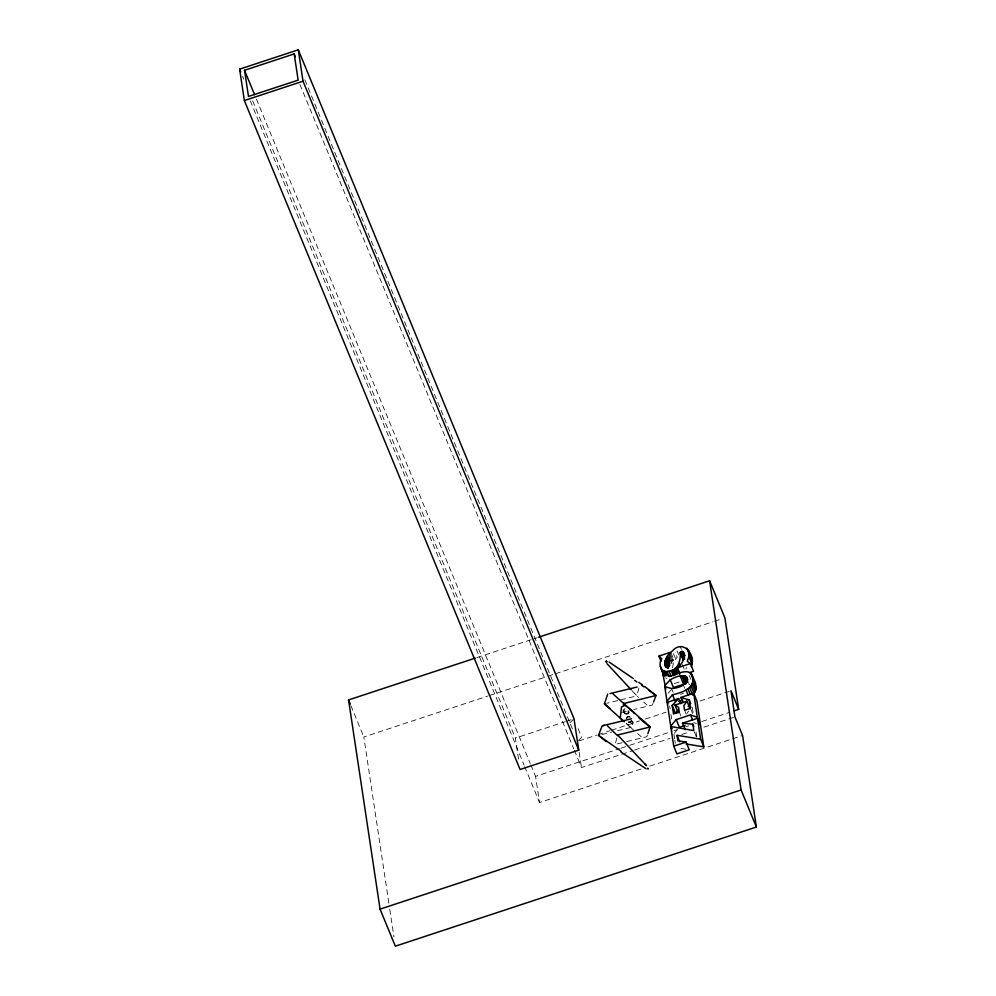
<?xml version="1.0" encoding="UTF-8"?>
<svg xmlns="http://www.w3.org/2000/svg" width="996" height="996" viewBox="0 0 996 996"><rect width="100%" height="100%" fill="white"/><g stroke="black" fill="none" stroke-linecap="round" stroke-linejoin="round"><path stroke-width="0.75" stroke-dasharray="4.98 3.74" d="M634.054 730.466L630.63 727.441L632.709 721.191M623.085 709.75L623.123 710.696A5.951 5.03 -18.8 0 0 623.87 712.514L625.637 714.082M626.31 718.427L627.592 716.199L629.933 716.809M672.561 667.731L673.508 661.693L677.23 657.248L675.114 652.119M623.446 709.712L623.496 711.281A6.038 5.104 -18.8 0 0 624.006 712.501L626.795 713.746L628.028 710.895M626.646 718.377L627.903 716.473L630.406 717.207M631.925 720.731L630.655 722.635L628.314 722.038M626.994 718.34L627.43 717.332M631.564 720.755L630.344 722.374L628.389 722.112M616.898 738.024L615.155 744.423L625.189 741.983M638.897 688.074L636.818 695.831L638.523 697.437M647.4 735.098L646.815 736.729L626.633 741.634M631.178 720.78L628.775 722.137M653.003 703.437L652.255 705.068L633.668 709.538M685.908 669.125L686.705 667.345M687.041 713.323L688.61 711.069M670.731 663.473L673.346 660.074L672.3 657.509M677.566 729.458L673.881 733.778L673.433 730.815M671.553 689.493L667.83 693.54L667.382 690.577M569.899 722.859L574.02 718.751M578.589 740.389L581.676 737.314L577.556 727.317M626.111 714.095L627.878 713.41L628.339 711.156A5.988 5.055 -18.9 0 0 628.277 710.833M627.605 717.145L629.733 716.796M627.53 713.771L629.559 711.978M624.978 708.368L623.807 711.542A6.038 5.104 -18.8 0 0 624.318 712.775L624.492 713.049M476.76 657.621L532.76 639.146M534.242 638.648L537.18 637.677M388.851 903.123L363.826 736.99L487.617 696.142M489.086 695.656L546.567 676.682M548.037 676.197L553.925 674.255M555.407 673.769L713.086 621.728M714.555 621.23L721.926 618.802M670.532 661.008L673.346 660.074M674.329 683.592L680.031 681.712M518.505 759.039L515.355 738.111L565.218 721.652M566.687 721.179L571.082 719.722M680.529 694.299L683.43 693.353M579.025 740.937L596.729 735.085M598.21 734.6L610.013 730.703M611.482 730.217L639.519 720.967M645.42 719.025L666.075 712.202M700.014 700.997L729.52 691.261M641.051 769.024L539.508 802.539L535.574 776.382L619.45 748.706M620.919 748.22L628.277 745.792M629.758 745.307L672.437 731.213M673.906 730.728L676.844 729.757M685.671 726.843L688.622 725.872M701.869 721.502L729.831 712.277M574.381 750.312L581.49 767.567L633.132 750.523M634.601 750.038L670.022 738.347M681.824 734.463L689.195 732.023M703.948 727.155L734.936 716.921M649.878 766.111L742.593 735.509M630.568 727.503L617.508 730.715M617.694 700.611L606.738 703.313M620.633 699.877L636.818 695.88L634.788 693.664M601.808 734.575L611.656 732.16M621.442 712.489L630.804 710.235M681.04 748.432L687.887 749.565M625.849 714.045L628.028 713.858L628.65 711.418A5.951 5.03 -18.9 0 0 628.488 710.783M693.677 722.598L696.403 723.557M631.439 721.179L633.269 722.075C633.693 725.636 627.58 726.694 626.297 723.196M688.473 683.617L689.805 684.613M665.577 677.89L666.897 678.625M625.015 713.559L624.293 713.012M641.349 736.816L635.996 732.16M647.014 705.043L643.727 702.118M624.517 713.223L625.139 713.746M626.297 723.532L629.074 726.034M628.837 725.81L630.169 727.018M630.132 726.968L630.891 727.69M631.974 690.639L634.826 693.702M680.368 646.89L681.426 649.454M689.282 675.537L690.863 679.384M677.081 650.923L678.674 654.77M682.21 664.469L684.327 669.611M673.433 653.563L675.549 658.705M670.993 652.716L674.155 660.41M683.754 685.883L684.812 688.46M670.868 655.281L673.508 661.693M669.847 655.654L673.022 663.348M670.059 658.941L672.711 665.353M690.987 709.65L692.581 713.497M694.337 731.886L696.453 737.015M684.576 710.31L686.157 714.157M672.101 689.805L673.159 692.369M679.309 712.04L680.89 715.9M304.851 79.805L569.314 721.428M570.496 724.291L573.435 731.425M299.921 84.461L573.783 748.88M256.383 99.052L530.233 763.446M530.831 764.878L535.574 776.382M242.588 76.356L243.771 79.232M252.673 100.808L515.355 738.111M250.245 100.758L524.095 765.152M524.693 766.584L539.508 802.539M350.903 705.641L363.826 736.99M692.357 707.546L693.204 713.223M696.017 731.911L696.789 737.015M669.698 705.99L670.146 708.928M670.98 714.505L671.653 718.95M673.956 734.226L674.641 738.758M674.865 740.277L675.313 743.29M579.174 752.192L581.49 767.567M389.772 909.286L393.943 936.975"/><path stroke-width="1.49" d="M606.726 662.004L606.726 661.556M648.01 768.8L647.612 768.19L648.11 768.9M606.564 661.468L606.639 662.103M606.402 662.128L606.303 661.157M606.415 661.531L606.427 661.369M606.128 661.693L606.116 661.257M623.347 704.994L623.807 703.375M623.11 720.544L620.309 718.166L621.479 706.886L625.351 705.38L634.166 712.688L634.128 713.559M691.423 666.536C696.192 654.708 682.982 638.884 672.375 650.998C666.498 654.198 673.084 667.569 665.776 667.009C662.913 661.954 666.971 656.177 670.183 652.38L658.929 656.103L661.045 661.232M689.531 672.611L693.527 671.292L690.353 663.597L687.302 661.307L688.846 656.526L688.535 650.625M684.787 655.455L683.156 651.894L681.936 651.409L680.168 652.442C680.915 660.36 678.251 670.171 669.051 671.167C661.394 673.819 657.684 664.158 661.742 658.73L658.929 656.103M668.03 703.798L666.971 701.234L672.512 694.76C680.778 692.917 694.461 689.033 692.805 677.803C691.037 666.075 675.749 674.616 669.735 676.359L662.863 673.981L665.814 689.108M690.975 685.796L694.15 693.502C698.594 687.389 694.2 679.982 691.585 674.192M617.52 735.708L607.485 725.847M647.898 733.641L650.077 726.993L617.669 735.011L646.466 765.7L644.711 763.783M653.563 702.018L656.028 695.482L644.661 686.431M602.157 725.847L598.471 735.359L606.191 741.584M690.166 708.803L686.991 701.109L683.866 705.629L684.576 710.31L690.465 708.368L689.182 699.852L680.803 697.486L682.92 702.616M607.685 694.162L604.423 703.898L624.318 721.764M671.765 728.649L670.706 726.084L676.222 719.61L690.502 714.891L697.337 717.294L700.512 724.988L696.889 700.923L693.714 693.228L680.803 697.486M664.656 685.846L670.246 679.77C692.419 667.32 692.755 687.315 671.565 688.522L664.755 686.543L666.971 701.234M686.991 701.109L674.977 705.068L678.6 707.372L679.309 712.04L673.495 713.97L672.213 705.442L678.65 698.57L680.766 703.699M678.139 710.198L675.388 713.148L672.213 705.442M679.658 674.417L677.019 667.992C681.525 664.581 685.572 658.767 683.729 652.89M239.625 69.16L298.29 49.8L574.02 718.751L578.751 750.137L520.074 769.497L244.356 100.546L239.625 69.16L240.808 72.036M294.181 53.909L298.153 80.141L248.477 96.45L244.53 70.293L294.181 53.909L295.364 56.784M244.356 100.546L303.021 81.186L298.29 49.8M734.239 710.82L738.659 709.364L731.002 690.776L734.936 716.921L742.593 735.509L756.375 827.029L395.337 946.2L380.061 909.136L348.563 699.939L475.291 658.107M538.662 637.191L709.6 580.768L724.876 617.831L738.659 709.364M677.019 667.992L690.353 663.597M683.244 675.761L686.418 683.455L673.421 687.477L670.246 679.77M678.65 698.57L667.146 702.367L670.706 726.084M678.525 701.508L682.795 700.101M685.148 729.632L682.509 723.221L697.486 718.278L700.649 725.972L703.798 746.863L686.12 743.962M685.111 725.424L679.397 727.304L676.222 719.61M673.744 746.178L686.082 742.095L689.257 749.801L676.907 753.872L673.744 746.178L670.781 726.532L693.814 730.603L692.855 724.217L682.509 723.221M380.061 909.136L741.099 789.977L709.6 580.768M623.894 703.487L656.028 695.482L648.521 690.141M605.12 703.724L604.522 703.873L609.876 708.368M599.169 735.222L598.471 735.359L620.956 751.096M609.975 693.59L637.116 687.016M604.435 725.287L602.866 725.673L631.489 718.788M686.082 742.095L677.878 740.738L677.056 735.297L700.624 739.169L703.798 746.863M688.161 706.363L690.95 707.148M646.118 768.8L621.018 752.08M639.121 718.116L650.039 726.943L641.76 719.498M609.079 662.016L633.394 678.612M638.797 682.335L642.233 684.725M634.601 680.318L636.954 681.986M641.685 685.323L643.964 686.929M613.1 694.038L645.719 723.046M631.103 689.693L606.975 663.647M689.991 655.829L691.71 658.319M693.739 680.666L695.507 683.493M687.825 649.23L691 656.924M688.958 652.305L692.133 660.012M686.817 648.135L688.41 651.982M689.083 654.347L692.257 662.041M688.846 656.526L692.021 664.22M741.099 789.977L756.375 827.029M683.156 651.894L684.75 655.742M682.397 651.434L684.513 656.563M681.936 651.409L684.588 657.821M690.564 672.972L693.216 679.384M681.438 651.521L684.601 659.215M692.93 679.919L696.104 687.614M680.617 651.907L683.343 660.136L680.168 652.442M692.668 681.961L695.843 689.655M692.021 683.928L695.196 691.622M686.63 676.919L687.688 679.484M686.045 676.309L687.626 680.156M685.298 675.911L687.95 682.335M689.606 687.501L692.78 695.196M684.377 675.736L687.016 682.148M678.961 663.685L680.019 666.249M687.962 688.933L690.079 694.075M681.924 675.998L685.099 683.692M677.081 666.872L679.72 673.284M680.393 676.421L683.567 684.128M686.07 690.104L688.174 695.233M689.182 699.852L690.763 703.699M675.462 668.391L677.579 673.52M674.541 669.051L676.645 674.18M673.52 669.636L675.637 674.765M667.557 655.779L669.673 660.908M672.425 670.146L674.541 675.276M690.502 714.891L692.618 720.021M666.573 657.41L669.735 665.104L668.976 666.673L665.801 658.979M671.242 670.582L673.358 675.711M692.855 724.217L693.901 726.781M665.241 660.497L668.416 668.192M669.051 671.167L671.155 676.309M664.905 661.967L667.544 668.378M664.78 663.386L666.374 667.233M664.88 664.755L665.938 667.32M667.059 671.428L669.175 676.558M665.278 671.354L666.872 675.201M663.722 670.931L665.838 676.06M662.402 670.196L664.519 675.325M672.512 694.76L675.151 701.172M660.261 666.2L664.033 675.574M660.684 667.83L663.859 675.525L663.436 673.894M662.863 673.981L663.921 676.545M674.977 705.068L678.152 712.763M677.056 735.297L679.695 741.709M670.781 726.532L671.839 729.097M303.021 81.186L578.751 750.137M244.53 70.293L254.615 94.745M348.563 699.939L350.318 704.209M693.714 693.228L697.337 717.294M697.486 718.278L700.624 739.169"/></g></svg>
